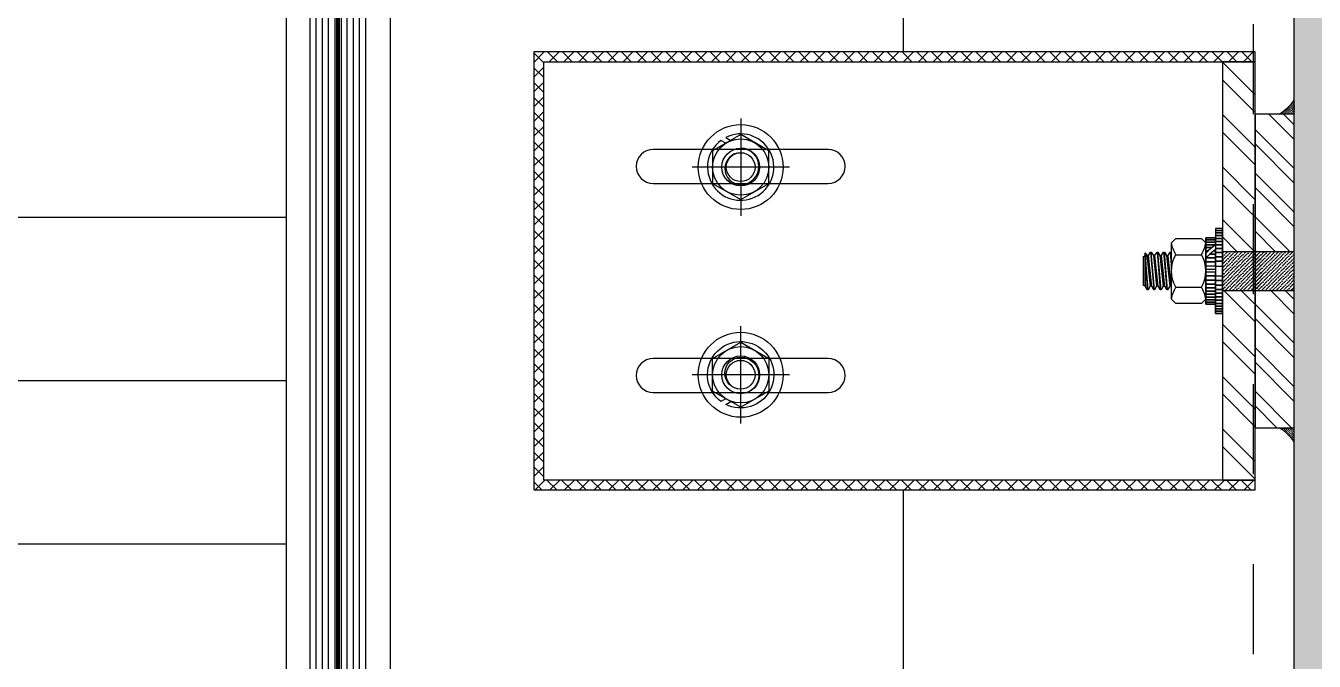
# Model space of a CAD drawing. Header units: millimetres. Extents: x -101 to 3415, y -52 to 1366.
# Drawn here: x 225.975 to 227.408, y 112.303 to 113.009 of the extents above; entities that cross this region are included whole.
import ezdxf

# ---------------------------------------------------------------- set-up
doc = ezdxf.new("R2010")
doc.units = ezdxf.units.MM
doc.linetypes.add('OCULTA2', pattern=[0.30000000000000004, 0.2, -0.1])
doc.layers.add('00_ARQ', color=8, linetype='Continuous')
doc.layers.add('A-ESTRUCTURA', color=6, linetype='Continuous')

# ---------------------------------------------------------------- blocks, each defined once
blk = doc.blocks.new('A$C4DC86443')
at = {"layer": 'A-ESTRUCTURA', "color": 8, "linetype": 'OCULTA2', "ltscale": 0.1}
blk.add_lwpolyline([(0.004850000000004684, -0.3530000000000101), (0.004850000000004684, -0.05300000000001009), (0.0148500000000098, -0.05300000000001009), (0.0148500000000098, -0.3530000000000101)], close=True, dxfattribs=at)

msp = doc.modelspace()

# ---------------------------------------------------------------- hatches: boundary and pattern name
at = {"layer": '00_ARQ'}
h = msp.add_hatch(dxfattribs=at)
h.set_pattern_fill('PLASTI', color=9, scale=0.2286459215875386)
h.set_pattern_definition([(0, (-3488.395460651146, -6.623347380706074), (0, 1.451901602080869), []), (0, (-3488.395460651146, -6.441859680445821), (0, 1.451901602080869), []), (0, (-3488.395460651146, -6.260371980186391), (0, 1.451901602080869), []), (0, (-3488.395460651146, -5.715908879404809), (0, 1.451901602080869), [])])
edge = h.paths.add_edge_path()
edge.add_line((226.264863185037, 169.1230504401843), (226.2648633632448, 80.53740597466133))
edge.add_line((226.2648633632448, 80.53740597466133), (213.917933543058, 80.53740597434918))
edge.add_line((213.917933543058, 80.53740597434918), (213.9179334248256, 179.9983814496445))
edge.add_line((213.9179334248256, 179.9983814496445), (255.1870279724881, 179.9983814496445))
edge.add_line((255.1870279724881, 179.9983814496445), (255.1870279724881, 163.5358751338373))
edge.add_line((255.1870279724881, 163.5358751338373), (242.2387789263361, 163.535875095341))
edge.add_line((242.2387789263361, 163.535875095341), (242.2387789263361, 175.3340046492597))
edge.add_line((242.2387789263361, 175.3340046492597), (234.0075257491843, 175.3340046492588))
edge.add_line((234.0075257491843, 175.3340046492588), (234.0075257491843, 163.535875095341))
edge.add_line((234.0075257491843, 163.535875095341), (227.23491947146, 163.5358742858918))
edge.add_line((227.23491947146, 163.5358742858918), (227.2349194471125, 163.7409483788618))
edge.add_line((227.2349194471125, 163.7409483788618), (226.9508009497627, 163.7409483788972))
edge.add_line((226.9508009497627, 163.7409483788972), (226.9508009497627, 169.1157337706937))
edge.add_line((226.9508009497627, 169.1157337706937), (227.002392721976, 169.1157337706937))
edge.add_arc((227.0023927219756, 169.1111608522638), 0.004572918429943229, 38.45059877829539, 89.99999999501449, ccw=False)
edge.add_line((227.0059739783809, 169.1140044741666), (227.1182459832772, 168.9099982576534))
edge.add_arc((227.1212533024272, 168.9116532942308), 0.003432654154160998, 208.8255805424185, 279.6250182301404)
edge.add_line((227.1218272396837, 168.9082689611255), (227.1886321916629, 168.9082689611255))
edge.add_line((227.1886321916629, 168.9082689611255), (227.1886321916629, 168.9155856306161))
edge.add_line((227.1886321916629, 168.9155856306161), (227.1253602710277, 168.9155856306161))
edge.add_arc((227.1253602710269, 168.9201585490485), 0.004572918432387496, 218.450598806381, 270.00000000997096, ccw=False)
edge.add_line((227.1217790146211, 168.9173149271424), (227.0095070097232, 169.1213211436581))
edge.add_arc((227.0064996905765, 169.119666107083), 0.003432654150171312, 28.82558053358185, 99.62501824054763)
edge.add_line((227.00592575332, 169.1230504401843), (226.264863185037, 169.1230504396803))
h = msp.add_hatch(color=9, dxfattribs=at)
edge = h.paths.add_edge_path()
edge.add_line((227.4302714479123, 113.2533144513332), (227.4302714479123, 111.7965161689379))
edge.add_arc((227.5877235092361, 111.7922549599191), 0.1575097124542269, 178.4497522057742, 258.7548825869765)
edge.add_line((227.5570080534536, 111.6377691343769), (227.8196554523776, 111.6377691343769))
edge.add_line((227.8196554523776, 111.6377691343769), (227.8196554523776, 111.5646024394684))
edge.add_line((227.8196554523776, 111.5646024394684), (226.9965301346604, 111.5646024394684))
edge.add_line((226.9965301346604, 111.5646024394684), (226.9965301346604, 111.6377691343769))
edge.add_line((226.9965301346604, 111.6377691343769), (227.2591775335859, 111.6377691343769))
edge.add_arc((227.2284620778026, 111.7922549599182), 0.1575097124534442, 281.2451174133739, 361.5502477945747)
edge.add_line((227.3859141391256, 111.7965161689379), (227.3859141391256, 113.2533144513332))
edge.add_arc((227.2591775335855, 113.2533144513336), 0.1267366055400601, 359.999999999833, 449.9999999998329)
edge.add_line((227.2591775335859, 113.3800510568736), (226.9965301346604, 113.3800510568736))
edge.add_line((226.9965301346604, 113.3800510568736), (226.9965301346604, 113.4532177517813))
edge.add_line((226.9965301346604, 113.4532177517813), (227.8196554523776, 113.4532177517813))
edge.add_line((227.8196554523776, 113.4532177517813), (227.8196554523776, 113.3800510568736))
edge.add_line((227.8196554523776, 113.3800510568736), (227.5570080534536, 113.3800510568736))
edge.add_arc((227.5570080534532, 113.2533144513328), 0.1267366055408559, 89.99999999980727, 179.9999999998073)
h = msp.add_hatch(dxfattribs=at)
h.set_pattern_fill('ANSI37', color=9, scale=0.003658334745314089, style=0)
h.set_pattern_definition([(135, (380.0747365390946, 116.2341396182809), (0.0082131957473817, 0.008213195747381698), []), (44.99999999999999, (380.0747365390946, 116.2341396182809), (0.008213195747381705, -0.008213195747381698), [])])
h.paths.add_polyline_path([(227.3423570905195, 112.504280007185), (226.5512278571439, 112.5042800813576), (226.5512278571439, 112.9688885940131), (227.3423570905195, 112.9688885198397), (227.3423570905195, 112.9798635240756), (226.540252852908, 112.979863598249), (226.540252852908, 112.4933050771217), (227.3423570905195, 112.4933050029491)])
h = msp.add_hatch(dxfattribs=at)
h.set_pattern_fill('ANSI32', color=9, scale=0.1097500423594233, style=0)
h.set_pattern_definition([(135, (413.1507298402465, 99.58142324351647), (0.02910187469544715, 0.02910187469544714), []), (135, (413.1313285904835, 99.58142324351647), (0.02910187469544715, 0.02910187469544714), [])])
h.paths.add_polyline_path([(227.3423570905195, 112.9456580942071), (227.3423570905195, 112.9688885198404), (227.3060023889889, 112.9688885198404), (227.3060023889889, 112.7583513552472), (227.3423570905195, 112.7583513552472)])
h.paths.add_polyline_path([(227.3423570905195, 112.714817171778), (227.3060023889889, 112.714817171778), (227.3060023889889, 112.5042800071849), (227.3423570905195, 112.5042800071849)])
h = msp.add_hatch(dxfattribs=at)
h.set_pattern_fill('CROSS', color=9, scale=0.004572918431642634, style=0)
h.set_pattern_definition([(180, (404.2459032723763, 123.6992184468434), (-0.001143229607910659, -0.001143229607910658), [0.0005716148039553293, -0.001714844411865989]), (270, (404.2456174649728, 123.6995042542452), (0.001143229607910659, -0.001143229607910658), [0.0005716148039553291, -0.001714844411865987])])
edge = h.paths.add_edge_path()
edge.add_line((227.3859141385803, 112.9108124557579), (227.3689753547966, 112.9108124557579))
edge.add_ellipse((227.3405983181647, 112.958492262644), major_axis=(-0.03923404256973564, 0.03923404256973564), ratio=0.9999999999769187, start_angle=165.7593469644636, end_angle=189.7575267946507)
edge.add_line((227.3859141385803, 112.926475132655), (227.3859141385803, 112.9108124557588))
h = msp.add_hatch(dxfattribs=at)
h.set_pattern_fill('ANSI32', color=9, scale=0.0914583686328527, style=0)
h.set_pattern_definition([(135, (404.2459032723763, 101.7739500801819), (0.02425156224620593, 0.02425156224620593), []), (135, (404.2297355642387, 101.7739500801819), (0.02425156224620593, 0.02425156224620593), [])])
h.paths.add_polyline_path([(227.3859141385803, 112.9108124557579), (227.3423570905195, 112.9108124557579), (227.3423570905195, 112.7583513552472), (227.3859141385803, 112.7583513552472)])
h.paths.add_polyline_path([(227.3859141385803, 112.714817171778), (227.3423570905195, 112.714817171778), (227.3423570905195, 112.5623560712673), (227.3859141385803, 112.5623560712673)])
h = msp.add_hatch(dxfattribs=at)
h.set_pattern_fill('ANSI36', color=9, scale=0.02286459215821317, angle=90, style=0)
h.set_pattern_definition([(44.99999999999999, (398.205017452465, 82.94526597870816), (0.005557649681422194, 0.001515722640387871), [0.007145185049441615, -0.001429037009888323, 0, -0.001429037009888323])])
h.paths.add_polyline_path([(227.3495594370481, 112.714817171778), (227.3495594370481, 112.7583513552472), (227.3060023889889, 112.7583513552472), (227.3060023889889, 112.714817171778)])
h = msp.add_hatch(dxfattribs=at)
h.set_pattern_fill('ANSI36', color=9, scale=0.02286459215821317, angle=90, style=0)
h.set_pattern_definition([(44.99999999999999, (398.1686627509345, 82.94526597870816), (0.005557649681422194, 0.001515722640387871), [0.007145185049441615, -0.001429037009888323, 0, -0.001429037009888323])])
h.paths.add_polyline_path([(227.3859141385803, 112.714817171778), (227.3859141385803, 112.7583513552472), (227.3423570905195, 112.7583513552472), (227.3423570905195, 112.714817171778)])
h = msp.add_hatch(dxfattribs=at)
h.set_pattern_fill('CROSS', color=9, scale=0.004572918431642634, style=0)
h.set_pattern_definition([(180, (404.2459032723763, 101.7739500801819), (-0.001143229607910659, 0.001143229607910658), [0.0005716148039553293, -0.001714844411865989]), (90, (404.2456174649728, 101.7736642727801), (0.001143229607910659, 0.001143229607910658), [0.0005716148039553291, -0.001714844411865987])])
edge = h.paths.add_edge_path()
edge.add_line((227.3859141385803, 112.5466933943703), (227.3859141385803, 112.5623560712665))
edge.add_line((227.3859141385803, 112.5623560712673), (227.3689753547966, 112.5623560712673))
edge.add_ellipse((227.3405983181647, 112.5146762643805), major_axis=(0.03923404256973564, 0.03923404256973564), ratio=0.9999999999769187, start_angle=350.24247320534926, end_angle=374.24065303553647, ccw=False)

# ---------------------------------------------------------------- linework, layer by layer
at = {"layer": '00_ARQ', "color": 9}
for p, q in [((227.3060023889889, 112.7583513552465), (227.3859141385803, 112.7583513552465)), ((227.3060023889889, 112.7148171717773), (227.3859141385803, 112.7148171717773))]:
    msp.add_line(p, q, dxfattribs=at)
for points in [[(226.3808139485421, 111.2314449140702), (226.3808139485421, 111.2554920837292, 0.4142135623766002), (226.3790762395424, 111.2572297927314, -2.393763305771752e-12), (226.2666008940384, 111.2572297927314, 0.4142135620982981), (226.264863185037, 111.2554920837292)], [(226.3808139485421, 94.76893855976748), (226.3808139485421, 94.79298572942648, 0.4142135623766002), (226.3790762395424, 94.79472343842868, -2.393763305771752e-12), (226.2666008940384, 94.79472343842868, 0.4142135620982981), (226.264863185037, 94.79298572942648)], [(226.7702863519791, 112.8679661165926, 0.9999999999999999), (226.7702863519791, 112.8325296714076, 0.9999999999999999), (226.7702863519791, 112.8729432602913)], [(227.2494217835567, 112.7053271391216, -0.1008893896323656), (227.2542572775271, 112.7185379543313, -0.2679491924311807), (227.2542572775271, 112.7546305726933, -0.1008893896323659), (227.2494217835567, 112.7678413879022)], [(227.2875342006096, 112.7053271391216, 0.1008893896323656), (227.2826987066391, 112.7185379543313, 0.2679491924311807), (227.2826987066391, 112.7546305726933, 0.1008893896323659), (227.2875342006096, 112.7678413879022)], [(226.7702863519791, 112.6052025587789, -0.9999999999999999), (226.7702863519791, 112.6406390039631, -0.9999999999999999), (226.7702863519791, 112.6002254150794)]]:
    msp.add_lwpolyline(points, format="xyb", dxfattribs=at)
for points in [[(226.264863185037, 169.1230504401843), (226.2648633632448, 80.53740597466133), (213.917933543058, 80.53740597434918), (213.9179334248256, 179.9983814496445)], [(226.3808294030013, 111.2880924298572), (226.380829403003, 114.1560191201388), (226.9508009497791, 114.1560191201388), (226.9508009497989, 112.9798635982531)], [(226.2914715087929, 111.2880924298572), (226.2914715087929, 114.1196644436986), (226.3189090109687, 114.1196644436986), (226.3189090109687, 111.2880924298572)], [(226.2983308843368, 111.2880924298572), (226.2983308843368, 114.1196644436986)], [(226.3051902598808, 111.2880924298572), (226.3051902598808, 114.1196644436986)], [(226.3120496354247, 111.2880924298572), (226.3120496354263, 114.1196644436986)], [(226.3532973491598, 111.2880924298572), (226.3532973491615, 114.1196644436986), (226.3258598469857, 114.1196644436986), (226.3258598469857, 111.2880924298572)], [(226.3327192225313, 111.2880924298572), (226.3327192225313, 114.1196644436986)], [(226.3395785980736, 111.2880924298572), (226.3395785980736, 114.1196644436986)], [(226.3464379736175, 111.2880924298572), (226.3464379736191, 114.1196644436986)], [(226.7702863519791, 112.9060774927784), (226.7702863519791, 112.7978237093299)], [(226.8244132437037, 112.8519506010546), (226.716159460256, 112.8519506010546)], [(227.2201151497194, 112.7567910579546), (227.2223837459718, 112.7155916042756)], [(227.2232911844734, 112.7155916042756), (227.2201151497194, 112.7567910579546)], [(227.2237449037242, 112.7536475987766), (227.221930026721, 112.7536475987766)], [(227.2260134999782, 112.7575769227482), (227.2296432539814, 112.7155916042756)], [(227.230550692483, 112.7155916042756), (227.2269209384782, 112.7575769227482)], [(227.2310044117338, 112.7536475987766), (227.2291895347322, 112.7536475987766)], [(227.2332730079862, 112.7575769227482), (227.2369027619926, 112.7155916042756)], [(227.2378102004942, 112.7155916042756), (227.2341804464894, 112.7575769227482)], [(227.2364490427418, 112.7536475987766), (227.238263919745, 112.7536475987766)], [(227.2405325159974, 112.7575769227482), (227.2441622700038, 112.7155916042756)], [(227.2450697085038, 112.7155916042756), (227.241439954499, 112.7575769227482)], [(227.2437085507514, 112.7536475987766), (227.2455234277546, 112.7536475987766)], [(227.2494217835567, 112.7190556962904), (227.2491531817594, 112.7195209282488), (227.2455234277546, 112.7536475987766), (227.247792024007, 112.7575769227482), (227.2486994625102, 112.7575769227482), (227.2494217835567, 112.7563258259961)], [(227.247792024007, 112.7575769227482), (227.2494217835567, 112.738725514754)], [(227.2494217835567, 112.7492218443728), (227.2486994625102, 112.7575769227482)], [(227.2542572775271, 112.7546305726933), (227.2826987066391, 112.7546305726933)], [(227.227374657729, 112.7195209282488), (227.2255597807258, 112.7195209282488)], [(227.2346341657402, 112.7195209282488), (227.232819288737, 112.7195209282488)], [(227.2400787967482, 112.7195209282488), (227.2418936737498, 112.7195209282488)], [(227.2491531817594, 112.7195209282488), (227.2473383047578, 112.7195209282488)], [(227.2542572775271, 112.7185379543313), (227.2826987066391, 112.7185379543313)], [(226.7702863519791, 112.5670911825923), (226.7702863519791, 112.6753449660409)], [(226.8244132437037, 112.6212180743162), (226.716159460256, 112.6212180743162)], [(226.9508009497989, 112.4933050592642), (226.9508009504693, 111.2880924298572)]]:
    msp.add_lwpolyline(points, dxfattribs=at)
at = {"layer": '00_ARQ', "color": 9, "const_width": 0.004572918431750771}
msp.add_lwpolyline([(226.3224731205188, 111.2880924298572), (226.3224731205204, 114.1163692507977)], dxfattribs=at)
at = {"layer": '00_ARQ', "color": 9}
for points in [[(227.4302714479123, 113.2533144513332), (227.4302714479123, 111.7965161689379, 0.3654787225960788), (227.5570080534536, 111.6377691343769), (227.8196554523776, 111.6377691343769), (227.8196554523776, 111.5646024394684), (226.9965301346604, 111.5646024394684), (226.9965301346604, 111.6377691343769), (227.2591775335859, 111.6377691343769, 0.3654787225960811), (227.3859141391256, 111.7965161689379), (227.3859141391256, 113.2533144513332, 0.414213562373095), (227.2591775335859, 113.3800510568736), (226.9965301346604, 113.3800510568736), (226.9965301346604, 113.4532177517813), (227.8196554523776, 113.4532177517813), (227.8196554523776, 113.3800510568736), (227.5570080534536, 113.3800510568736, 0.414213562373095)], [(226.7537607690235, 112.8785021696481), (226.7483564684137, 112.8816223440601, 23.87329820484328), (226.7536086581146, 112.8848624021837), (226.7591928365175, 112.8816383752782)], [(226.6730089446436, 112.833861745022), (226.8675637593177, 112.833861745022, 0.9999999999999999), (226.8675637593177, 112.8716111866753), (226.6730089446436, 112.8716111866753, 0.9999999999999999)], [(226.7537607690235, 112.5946665057235), (226.7483564684137, 112.5915463313106, -23.87329820484328), (226.7536086581146, 112.5883062731878), (226.7591928365175, 112.5915303000926)], [(226.6730089446436, 112.6015574886954), (226.8675637593177, 112.6015574886954, 0.9999999999999999), (226.8675637593177, 112.6393069303488), (226.6730089446436, 112.6393069303488, 0.9999999999999999)]]:
    msp.add_lwpolyline(points, format="xyb", close=True, dxfattribs=at)
for points in [[(227.3423570905195, 112.504280007185), (226.5512278571439, 112.5042800813576), (226.5512278571439, 112.9688885940131), (227.3423570905195, 112.9688885198397), (227.3423570905195, 112.9798635240756), (226.540252852908, 112.979863598249), (226.540252852908, 112.4933050771217), (227.3423570905195, 112.4933050029491)], [(226.5512278571439, 112.9688885940131), (227.3060023889889, 112.9688885198397), (227.3060023889889, 112.504280007185), (226.5512278571439, 112.5042800813576)], [(227.3423570905195, 112.9688885198397), (227.3060023889889, 112.9688885198397), (227.3060023889889, 112.504280007185), (227.3423570905195, 112.504280007185)], [(227.3423570905195, 112.5623560712666), (227.3859141385803, 112.5623560712666), (227.3859141385803, 112.910812455758), (227.3423570905195, 112.910812455758)], [(226.7702863519791, 112.8880432194166), (226.7390292275891, 112.8699969102356), (226.7390292275891, 112.8339042918736), (226.7702863519791, 112.8158579826925), (226.8015434763705, 112.8339042918736), (226.8015434763705, 112.8699969102356)], [(227.2984525006572, 112.7837420275472), (227.2984525006572, 112.6894264994775), (227.3060023889889, 112.6894264994775), (227.3060023889889, 112.7837420275472)], [(227.2984525006572, 112.7814189849834), (227.3060023889889, 112.7814189849834), (227.3060023889889, 112.7837420275472), (227.2984525006572, 112.7837420275472)], [(227.2984525006572, 112.7788055620998), (227.3060023889889, 112.7788055620998), (227.3060023889889, 112.7814189849834), (227.2984525006572, 112.7814189849834)], [(227.2826987066391, 112.7004916451503), (227.2542572775271, 112.7004916451503), (227.2494217835567, 112.7053271391216), (227.2494217835567, 112.7678413879022), (227.2542572775271, 112.7726768818743), (227.2826987066391, 112.7726768818743), (227.2875342006096, 112.7678413879022), (227.2875342006096, 112.7053271391216)], [(227.2875342006096, 112.6996880289314), (227.2875342006096, 112.7734804980925), (227.2984525006572, 112.7734804980925), (227.2984525006572, 112.7661039728257), (227.2875342006096, 112.7567478724408), (227.2875342006096, 112.7513158049459), (227.2984525006572, 112.76067190533), (227.2984525006572, 112.6996880289314)], [(227.2984525006572, 112.7734804980925), (227.2875342006096, 112.7734804980925), (227.2875342006096, 112.7711574555295), (227.2984525006572, 112.7711574555295)], [(227.2984525006572, 112.7711574555295), (227.2875342006096, 112.7711574555295), (227.2875342006096, 112.7685440326459), (227.2984525006572, 112.7685440326459)], [(227.2984525006572, 112.7685440326459), (227.2875342006096, 112.7685440326459), (227.2875342006096, 112.7656402294417), (227.2979113254659, 112.7656402294417), (227.2984525006572, 112.7661039728257)], [(227.2984525006572, 112.7759017588956), (227.3060023889889, 112.7759017588956), (227.3060023889889, 112.7788055620998), (227.2984525006572, 112.7788055620998)], [(227.2984525006572, 112.7727075753709), (227.3060023889889, 112.7727075753709), (227.3060023889889, 112.7759017588956), (227.2984525006572, 112.7759017588956)], [(227.2984525006572, 112.7692230115264), (227.3060023889889, 112.7692230115264), (227.3060023889889, 112.7727075753709), (227.2984525006572, 112.7727075753709)], [(227.2984525006572, 112.7654480673605), (227.3060023889889, 112.7654480673605), (227.3060023889889, 112.7692230115264), (227.2984525006572, 112.7692230115264)], [(227.2201151497194, 112.7195209282488), (227.2183002727162, 112.7205687479743), (227.2183002727162, 112.7525997790504), (227.2201151497194, 112.7536475987766)], [(227.2201151497194, 112.7567910579546), (227.221930026721, 112.7536475987766), (227.2255597807258, 112.7195209282488), (227.2232911844734, 112.7155916042756), (227.2223837459718, 112.7155916042756), (227.2201151497194, 112.7195209282488)], [(227.230550692483, 112.7155916042756), (227.2296432539814, 112.7155916042756), (227.227374657729, 112.7195209282488), (227.2237449037242, 112.7536475987766), (227.2260134999782, 112.7575769227482), (227.2269209384782, 112.7575769227482), (227.2291895347322, 112.7536475987766), (227.232819288737, 112.7195209282488)], [(227.2378102004942, 112.7155916042756), (227.2369027619926, 112.7155916042756), (227.2346341657402, 112.7195209282488), (227.2310044117338, 112.7536475987766), (227.2332730079862, 112.7575769227482), (227.2341804464894, 112.7575769227482), (227.2364490427418, 112.7536475987766), (227.2400787967482, 112.7195209282488)], [(227.2450697085038, 112.7155916042756), (227.2441622700038, 112.7155916042756), (227.2418936737498, 112.7195209282488), (227.238263919745, 112.7536475987766), (227.2405325159974, 112.7575769227482), (227.241439954499, 112.7575769227482), (227.2437085507514, 112.7536475987766), (227.2473383047578, 112.7195209282488)], [(227.2979113254659, 112.7656402294417), (227.2875342006096, 112.7656402294417), (227.2875342006096, 112.7624460459178), (227.2941838051668, 112.7624460459178)], [(227.2941838051668, 112.7624460459178), (227.2875342006096, 112.7624460459178), (227.2875342006096, 112.7589614820725), (227.290117419382, 112.7589614820725)], [(227.290117419382, 112.7589614820725), (227.2875342006096, 112.7589614820725), (227.2875342006096, 112.7567478724408)], [(227.2984525006572, 112.7551865379066), (227.2920512346441, 112.7551865379066), (227.2875342006096, 112.7513158049459), (227.2875342006096, 112.7511212134209), (227.2984525006572, 112.7511212134209)], [(227.2984525006572, 112.7589614820725), (227.2964564859112, 112.7589614820725), (227.2920512346441, 112.7551865379066), (227.2984525006572, 112.7551865379066)], [(227.2984525006572, 112.76067190533), (227.2964564859112, 112.7589614820725), (227.2984525006572, 112.7589614820725)], [(227.2984525006572, 112.7613827428748), (227.3060023889889, 112.7613827428748), (227.3060023889889, 112.7654480673605), (227.2984525006572, 112.7654480673605)], [(227.2984525006572, 112.7570270380694), (227.3060023889889, 112.7570270380694), (227.3060023889889, 112.7613827428748), (227.2984525006572, 112.7613827428748)], [(227.2984525006572, 112.7523809529425), (227.3060023889889, 112.7523809529425), (227.3060023889889, 112.7570270380694), (227.2984525006572, 112.7570270380694)], [(227.2984525006572, 112.7473864114312), (227.3060023889889, 112.7473864114312), (227.3060023889889, 112.7523809529425), (227.2984525006572, 112.7523809529425)], [(227.2984525006572, 112.7511212134209), (227.2875342006096, 112.7511212134209), (227.2875342006096, 112.7467655086146), (227.2984525006572, 112.7467655086146)], [(227.2984525006572, 112.7467655086146), (227.2875342006096, 112.7467655086146), (227.2875342006096, 112.7421194234886), (227.2984525006572, 112.7421194234886)], [(227.2984525006572, 112.7381251634522), (227.2875342006096, 112.7381251634522), (227.2875342006096, 112.7421194234886), (227.2984525006572, 112.7421194234886)], [(227.2984525006572, 112.7420434135361), (227.3060023889889, 112.7420434135361), (227.3060023889889, 112.7473864114312), (227.2984525006572, 112.7473864114312)], [(227.2984525006572, 112.7350433635716), (227.2875342006096, 112.7350433635716), (227.2875342006096, 112.731049103536), (227.2984525006572, 112.731049103536)], [(227.2984525006572, 112.731049103536), (227.2875342006096, 112.731049103536), (227.2875342006096, 112.7264030184092), (227.2984525006572, 112.7264030184092)], [(227.2984525006572, 112.7264030184092), (227.2875342006096, 112.7264030184092), (227.2875342006096, 112.7220473136029), (227.2984525006572, 112.7220473136029)], [(227.2984525006572, 112.7311251134885), (227.3060023889889, 112.7311251134885), (227.3060023889889, 112.7257821155926), (227.2984525006572, 112.7257821155926)], [(227.2984525006572, 112.7257821155926), (227.3060023889889, 112.7257821155926), (227.3060023889889, 112.7207875740821), (227.2984525006572, 112.7207875740821)], [(227.2984525006572, 112.7220473136029), (227.2875342006096, 112.7220473136029), (227.2875342006096, 112.7179819891173), (227.2984525006572, 112.7179819891173)], [(227.2984525006572, 112.7179819891173), (227.2875342006096, 112.7179819891173), (227.2875342006096, 112.7142070449522), (227.2984525006572, 112.7142070449522)], [(227.2984525006572, 112.7142070449522), (227.2875342006096, 112.7142070449522), (227.2875342006096, 112.7107224811069), (227.2984525006572, 112.7107224811069)], [(227.2984525006572, 112.7107224811069), (227.2875342006096, 112.7107224811069), (227.2875342006096, 112.7075282975829), (227.2984525006572, 112.7075282975829)], [(227.2984525006572, 112.7207875740821), (227.3060023889889, 112.7207875740821), (227.3060023889889, 112.7161414889561), (227.2984525006572, 112.7161414889561)], [(227.2984525006572, 112.7161414889561), (227.3060023889889, 112.7161414889561), (227.3060023889889, 112.711785784149), (227.2984525006572, 112.711785784149)], [(227.2984525006572, 112.711785784149), (227.3060023889889, 112.711785784149), (227.3060023889889, 112.7077204596634), (227.2984525006572, 112.7077204596634)], [(227.2984525006572, 112.7075282975829), (227.2875342006096, 112.7075282975829), (227.2875342006096, 112.7046244943788), (227.2984525006572, 112.7046244943788)], [(227.2984525006572, 112.7046244943788), (227.2875342006096, 112.7046244943788), (227.2875342006096, 112.7020110714944), (227.2984525006572, 112.7020110714944)], [(227.2984525006572, 112.7020110714944), (227.2875342006096, 112.7020110714944), (227.2875342006096, 112.6996880289314), (227.2984525006572, 112.6996880289314)], [(227.2984525006572, 112.7077204596634), (227.3060023889889, 112.7077204596634), (227.3060023889889, 112.7039455154983), (227.2984525006572, 112.7039455154983)], [(227.2984525006572, 112.7039455154983), (227.3060023889889, 112.7039455154983), (227.3060023889889, 112.700460951653), (227.2984525006572, 112.700460951653)], [(227.2984525006572, 112.700460951653), (227.3060023889889, 112.700460951653), (227.3060023889889, 112.697266768129), (227.2984525006572, 112.697266768129)], [(227.2984525006572, 112.697266768129), (227.3060023889889, 112.697266768129), (227.3060023889889, 112.6943629649249), (227.2984525006572, 112.6943629649249)], [(227.2984525006572, 112.6943629649249), (227.3060023889889, 112.6943629649249), (227.3060023889889, 112.6917495420413), (227.2984525006572, 112.6917495420413)], [(227.2984525006572, 112.6917495420413), (227.3060023889889, 112.6917495420413), (227.3060023889889, 112.6894264994775), (227.2984525006572, 112.6894264994775)], [(226.7702863519791, 112.5851254559542), (226.7390292275891, 112.6031717651352), (226.7390292275891, 112.6392643834972), (226.7702863519791, 112.6573106926782), (226.8015434763705, 112.6392643834972), (226.8015434763705, 112.6031717651352)]]:
    msp.add_lwpolyline(points, close=True, dxfattribs=at)
for centre, radius in [((226.7702863519791, 112.8519506010546), 0.04715776403447274), ((226.7702863519791, 112.8519506010546), 0.03125712439058454), ((226.7702863519791, 112.8519506010546), 0.02099265923621985), ((226.7702863519791, 112.8519506010546), 0.0160155155378469), ((226.7702863519791, 112.6212180743162), 0.04715776403447274), ((226.7702863519791, 112.6212180743162), 0.03125712439058454), ((226.7702863519791, 112.6212180743162), 0.02099265923621985), ((226.7702863519791, 112.6212180743162), 0.0160155155378469)]:
    msp.add_circle(centre, radius, dxfattribs=at)
for centre, start, end in [((227.3405983181647, 112.9584922626449), 300.7593469651131, 324.7575267936352), ((227.3405983181647, 112.5146762643797), 35.24247320636484, 59.24065303488691)]:
    msp.add_arc(centre, 0.05548531510910371, start, end, dxfattribs=at)

# ---------------------------------------------------------------- block references
at = {"layer": '00_ARQ', "color": 9, "extrusion": (0, 0, -1), "xscale": 4.572918431750428, "yscale": 4.572918431750428, "zscale": -4.572918431750772}
msp.add_blockref('A$C4DC86443', (-227.4080927935198, 113.4532177517813), dxfattribs=at)

doc.saveas('drawing.dxf')
